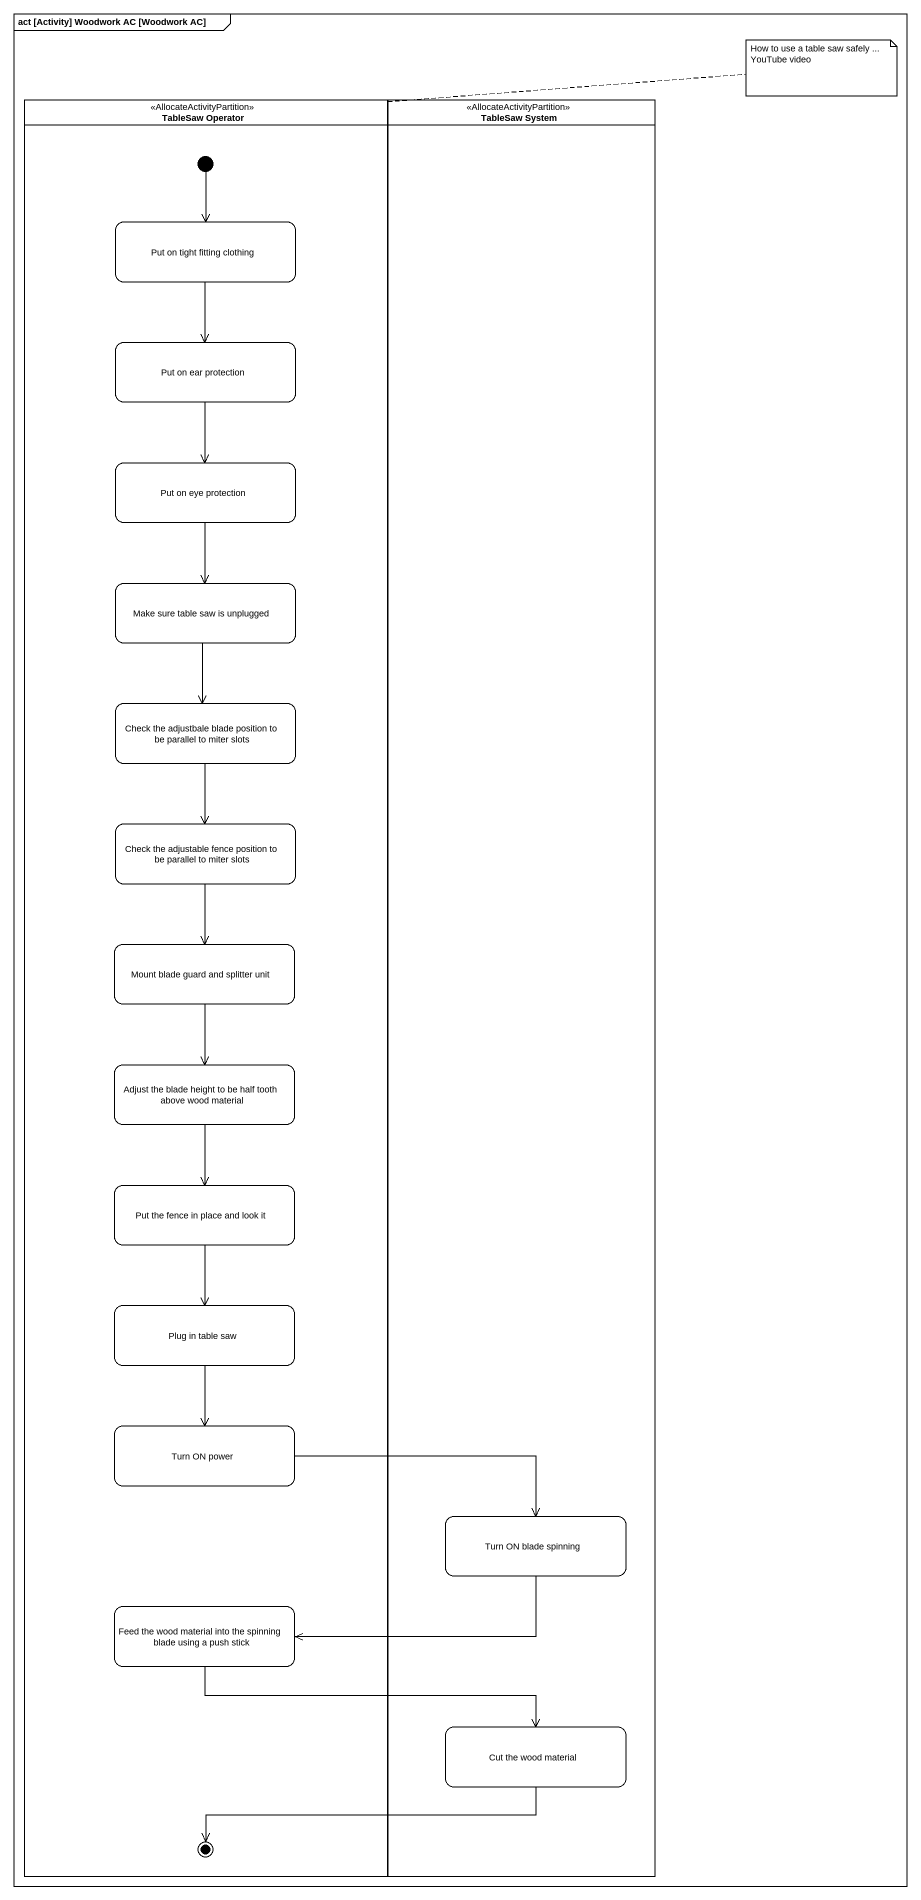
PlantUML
@startuml
mainframe act [Activity] Woodwork AC [Woodwork AC]
hide empty description
state "TableSaw Operator" as TableSaw_Operator <<AllocateActivityPartition>> {
  state "Put on tight fitting clothing" as Put_on_tight_fitting
  state "Put on ear protection" as Put_on_ear_protection
  state "Put on eye protection" as Put_on_eye_protection
  state "Make sure table saw is unplugged" as Make_sure_table_saw_is
  state "Check the adjustbale blade position to be parallel to miter slots" as Check_the_adjustbale_blade
  state "Check the adjustable fence position to be parallel to miter slots" as Check_the_adjustable_fence
  state "Mount blade guard and splitter unit" as Mount_blade_guard_and
  state "Adjust the blade height to be half tooth above wood material" as Adjust_the_blade_height_to
  state "Put the fence in place and look it" as Put_the_fence_in_place_and
  state "Plug in table saw" as Plug_in_table_saw
  state "Turn ON power" as Turn_ON_power
  state "Feed the wood material into the spinning blade using a push stick" as Feed_the_wood_material_into
  state final1 <<end>>
  [*] --> Put_on_tight_fitting
}
state "TableSaw System" as TableSaw_System <<AllocateActivityPartition>> {
  state "Turn ON blade spinning" as Turn_ON_blade_spinning
  state "Cut the wood material" as Cut_the_wood_material
}
Put_on_tight_fitting --> Put_on_ear_protection
Put_on_ear_protection --> Put_on_eye_protection
Put_on_eye_protection --> Make_sure_table_saw_is
Make_sure_table_saw_is --> Check_the_adjustbale_blade
Check_the_adjustbale_blade --> Check_the_adjustable_fence
Check_the_adjustable_fence --> Mount_blade_guard_and
Mount_blade_guard_and --> Adjust_the_blade_height_to
Adjust_the_blade_height_to --> Put_the_fence_in_place_and
Put_the_fence_in_place_and --> Plug_in_table_saw
Plug_in_table_saw --> Turn_ON_power
Turn_ON_power -right-> Turn_ON_blade_spinning
Turn_ON_blade_spinning -left-> Feed_the_wood_material_into
Feed_the_wood_material_into -right-> Cut_the_wood_material
Cut_the_wood_material -left-> final1
note top of TableSaw_Operator : How to use a table saw safely ... YouTube video
@enduml
